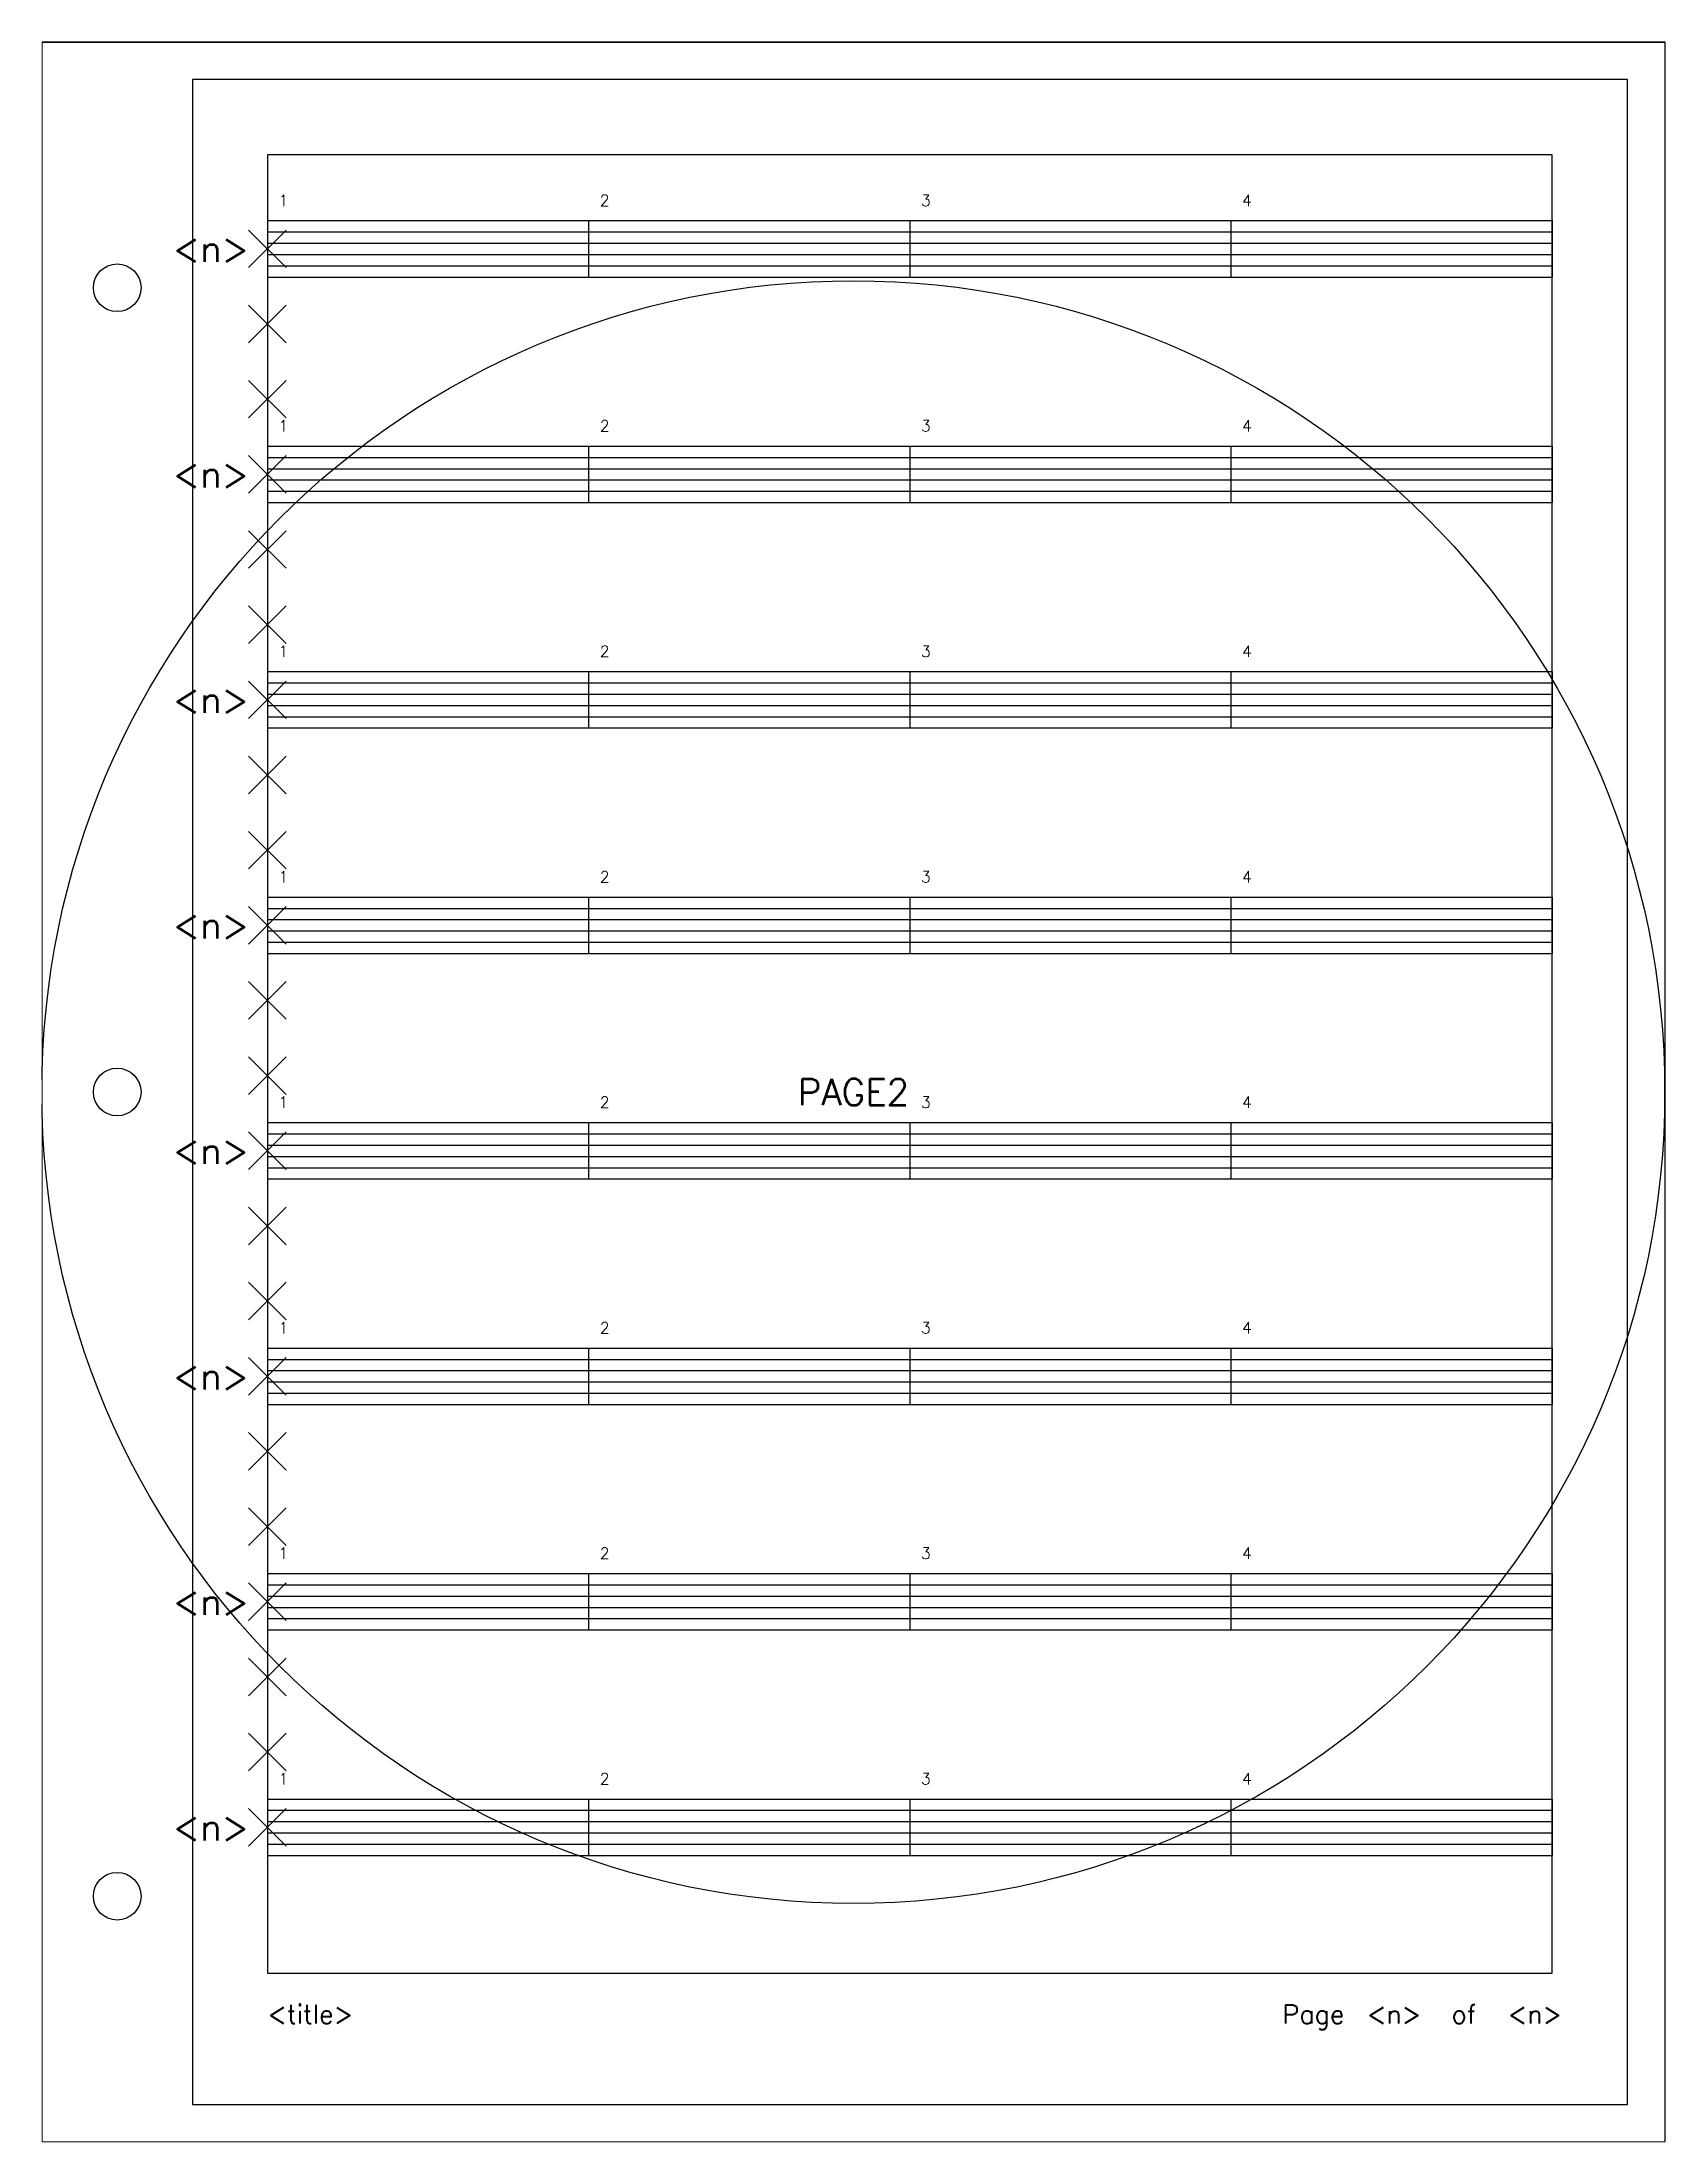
# Paper-space layout 'Page 2' of a CAD drawing. Header units: millimetres. Extents: x 0 to 216, y 0 to 279.
# The model-space entities are those that its viewports show. They can reach past a viewport. Long polylines and large blocks are cut down to what shows.
import ezdxf
from ezdxf.enums import TextEntityAlignment as Align

# ---------------------------------------------------------------- set-up
doc = ezdxf.new("R2010")
doc.units = ezdxf.units.MM
doc.header["$PDMODE"] = 3
doc.header["$PDSIZE"] = 2.5
doc.layers.add('hidden', color=4, linetype='Continuous', plot=False)
doc.layers.add('staff', color=7, linetype='Continuous')
doc.styles.add('height15', font='txt.shx', dxfattribs={"height": 1.5})
doc.styles.add('height25', font='txt.shx', dxfattribs={"height": 2.5})
doc.styles.add('height35', font='txt.shx', dxfattribs={"height": 3.5})

# ---------------------------------------------------------------- blocks, each defined once
blk = doc.blocks.new('title_blk_short')
at = {"layer": 'staff', "style": 'height25'}
for s, p in [('Page', (165, 15)), ('of', (187.5, 15))]:
    blk.add_text(s, height=2.5, dxfattribs=at).set_placement(p, align=Align.BOTTOM_LEFT)
at = {"layer": 'staff', "style": 'height25', "flags": 8}
for tag, p in [('TITLE', (30, 15)), ('PAGE', (176.25, 15)), ('PAGES', (195, 15))]:
    blk.add_attdef(tag, text='', height=2.5, dxfattribs=at).set_placement(p, align=Align.BOTTOM_LEFT)
blk = doc.blocks.new('page')
at = {"layer": 'hidden'}
for p, q in [((215.9, 279.4), (0, 279.4)), ((0, 279.4), (0, 0)), ((30, 264.4), (30, 22.5)), ((200.9, 264.4), (30, 264.4)), ((200.9, 22.5), (200.9, 264.4)), ((30, 22.5), (200.9, 22.5)), ((0, 0), (215.9, 0))]:
    blk.add_line(p, q, dxfattribs=at)
blk.add_circle((107.95, 139.7), 107.95, dxfattribs=at)
for p in [(30, 251.9), (30, 241.9), (30, 231.9), (30, 221.9), (30, 211.9), (30, 201.9), (30, 191.9), (30, 181.9), (30, 171.9), (30, 161.9), (30, 151.9), (30, 141.9), (30, 131.9), (30, 121.9), (30, 111.9), (30, 101.9), (30, 91.9), (30, 81.9), (30, 71.9), (30, 61.9), (30, 51.9), (30, 41.9)]:
    blk.add_point(p, dxfattribs=at)
at = {"layer": 'hidden', "style": 'height35', "flags": 8}
blk.add_attdef('PAGE_NUM', text='', height=3.5, dxfattribs=at).set_placement((107.95, 139.7), align=Align.MIDDLE_CENTER)
blk = doc.blocks.new('staff')
at = {"layer": 'hidden'}
for p, q in [((42.725, 3.75), (42.725, -3.75)), ((85.45, 3.75), (85.45, -3.75)), ((128.175, 3.75), (128.175, -3.75))]:
    blk.add_line(p, q, dxfattribs=at)
at = {"layer": 'staff'}
for p, q in [((0, 3.75), (170.9, 3.75)), ((0, 3.75), (0, -3.75)), ((170.9, 3.75), (170.9, -3.75)), ((0, 2.25), (170.9, 2.25)), ((0, 0.75), (170.9, 0.75)), ((0, -0.75), (170.9, -0.75)), ((0, -2.25), (170.9, -2.25)), ((0, -3.75), (170.9, -3.75))]:
    blk.add_line(p, q, dxfattribs=at)
at = {"layer": 'staff', "style": 'height15'}
for s, p in [('1', (1.5, 5.25)), ('2', (44.225, 5.25)), ('3', (86.95, 5.25)), ('4', (129.675, 5.25))]:
    blk.add_text(s, height=1.5, dxfattribs=at).set_placement(p, align=Align.BOTTOM_LEFT)
at = {"layer": 'staff', "style": 'height35'}
blk.add_text('<n>', height=3.5, dxfattribs=at).set_placement((-2.5, 0), align=Align.MIDDLE_RIGHT)

msp = doc.modelspace()

# ---------------------------------------------------------------- linework, layer by layer
at = {"layer": 'hidden'}
for p, q in [((215.9, 279.4), (0, 279.4)), ((0, 0), (215.9, 0))]:
    msp.add_line(p, q, dxfattribs=at)
msp.add_circle((107.95, 139.7), 107.95, dxfattribs=at)

# ---------------------------------------------------------------- block references
for p, values in [((0, 279.4), {'PAGE_NUM': 'PAGE4'}), ((215.9, 279.4), {'PAGE_NUM': 'PAGE5'}), ((431.8, 279.4), {'PAGE_NUM': 'PAGE6'}), ((215.9, 0), {'PAGE_NUM': 'PAGE2'}), ((431.8, 0), {'PAGE_NUM': 'PAGE3'})]:
    msp.add_blockref('page', p, dxfattribs=at).add_auto_attribs(values)
at = {"layer": 'staff'}
for p in [(245.9, 251.9), (245.9, 221.9), (245.9, 191.9), (245.9, 161.9), (245.9, 131.9), (245.9, 101.9), (245.9, 71.9), (245.9, 41.9)]:
    msp.add_blockref('staff', p, dxfattribs=at)

psp = doc.layouts.new('Page 2')

# ---------------------------------------------------------------- linework, layer by layer
at = {"layer": 'hidden'}
psp.add_lwpolyline([(20, 5), (210.9, 5), (210.9, 274.4), (20, 274.4)], close=True, dxfattribs=at)
at = {"layer": 'staff'}
for centre in [(10, 246.7), (10, 139.7), (10, 32.7)]:
    psp.add_circle(centre, 3.17, dxfattribs=at)

# ---------------------------------------------------------------- block references
ref = psp.add_blockref('title_blk_short', (0, 0), dxfattribs=at)
ref.add_attrib('PAGES', '<n>', dxfattribs={"height": 2.5, "style": 'height25'}).set_placement((195, 15), align=Align.BOTTOM_LEFT)
ref.add_attrib('PAGE', '<n>', dxfattribs={"height": 2.5, "style": 'height25'}).set_placement((176.25, 15), align=Align.BOTTOM_LEFT)
ref.add_attrib('TITLE', '<title>', dxfattribs={"height": 2.5, "style": 'height25'}).set_placement((30, 15), align=Align.BOTTOM_LEFT)

# ---------------------------------------------------------------- viewports
at = {"layer": 'hidden'}
psp.add_viewport(center=(107.95, 139.7), size=(215.9, 279.4), view_center_point=(323.87, 139.72), view_height=279.4, dxfattribs=at)

doc.saveas('drawing.dxf')
